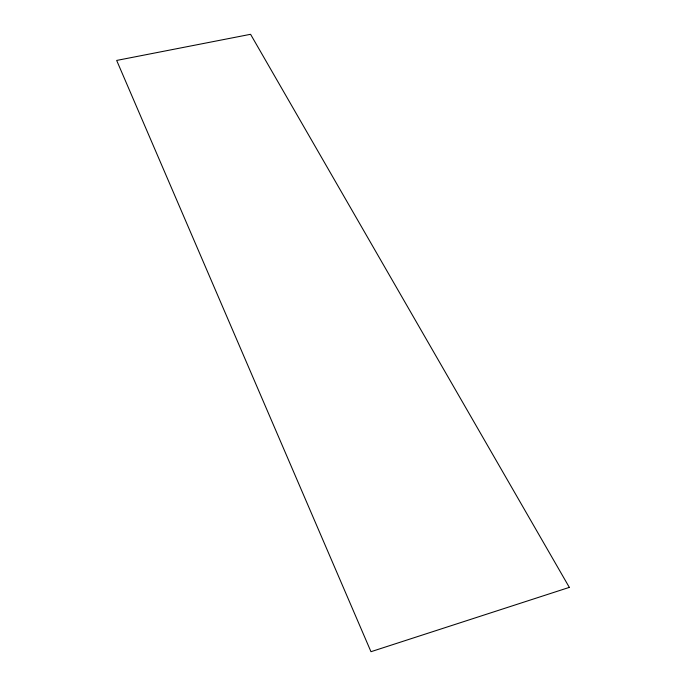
<?xml version="1.0" encoding="UTF-8"?>
<svg xmlns="http://www.w3.org/2000/svg" width="686" height="686" viewBox="0 0 686 686"><rect width="100%" height="100%" fill="white"/><g stroke="black" fill="none" stroke-linecap="round" stroke-linejoin="round"><path stroke-width="1.03" d="M569.329 587.379L370.972 651.7L116.671 60.437L250.579 34.3L569.329 587.379"/></g></svg>
